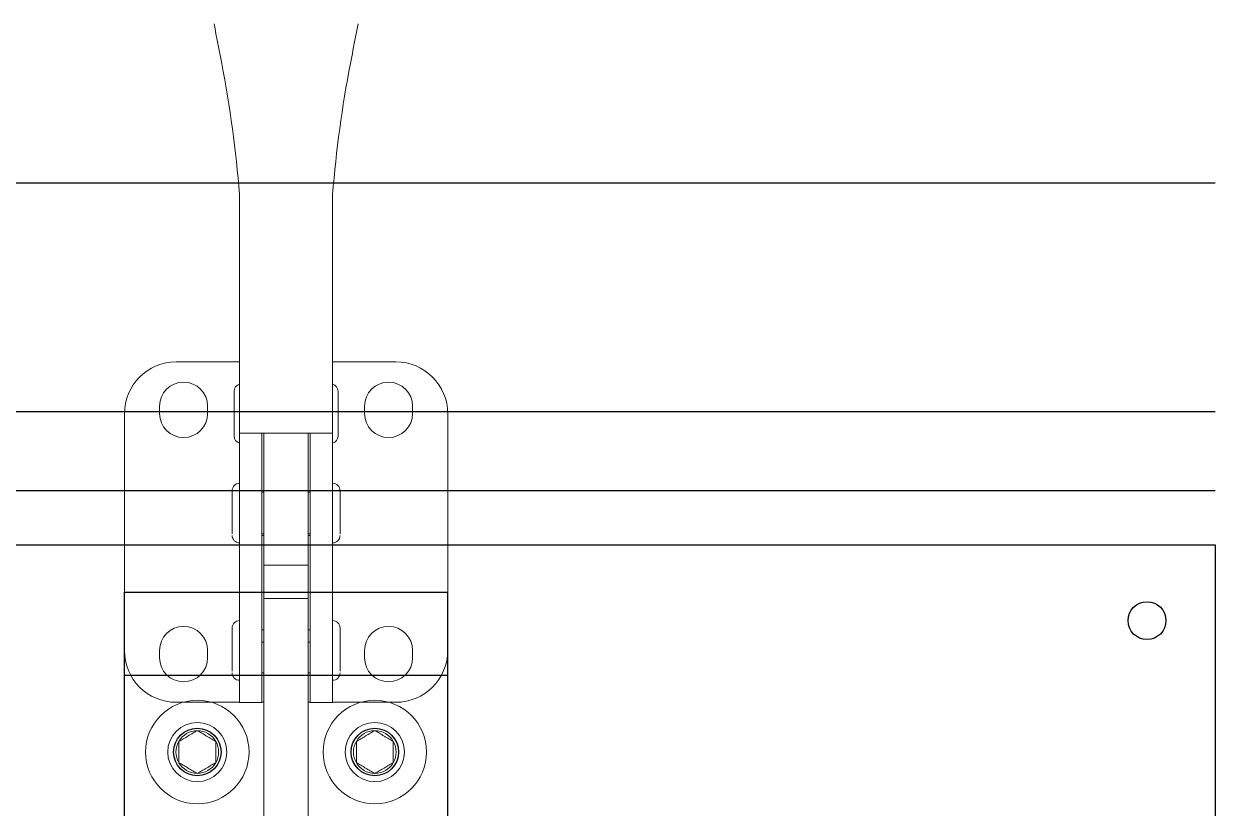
# Model space of a CAD drawing. Header units: inches. Extents: x -1 to 66.5, y -11.9 to 25.2.
# Drawn here: x 36.37 to 41.4, y -4.3 to -0.99 of the extents above; entities that cross this region are included whole.
import ezdxf

# ---------------------------------------------------------------- set-up
doc = ezdxf.new("R2010")
doc.units = ezdxf.units.IN
doc.header["$MEASUREMENT"] = 0
doc.linetypes.add('SLD-Solid', pattern=[0])
for name, color, linetype in [('Clamp', 30, 'Continuous'), ('Fastener', 134, 'Continuous'), ('Panel', 1, 'Continuous')]:
    doc.layers.add(name, color=color, linetype=linetype)

msp = doc.modelspace()

# ---------------------------------------------------------------- linework, layer by layer
at = {"layer": 'Clamp', "linetype": 'Continuous', "lineweight": 0}
for p, q in [((37.2792, -2.7169), (37.2792, -1.7089)), ((37.6722, -1.7089), (37.6722, -2.7169)), ((37.2567, -2.416), (37.0117, -2.416)), ((37.2567, -2.416), (37.2792, -2.416)), ((37.6722, -2.416), (37.6947, -2.416)), ((37.9397, -2.416), (37.6947, -2.416)), ((36.9412, -2.634), (36.9412, -2.603)), ((37.1442, -2.603), (37.1442, -2.634)), ((37.8072, -2.634), (37.8072, -2.603)), ((38.0102, -2.603), (38.0102, -2.634)), ((36.7927, -2.635), (36.7927, -3.635)), ((38.1587, -3.635), (38.1587, -2.635)), ((37.6722, -2.7169), (37.2792, -2.7169)), ((37.2792, -2.7566), (37.2792, -2.7169)), ((37.3732, -2.7566), (37.3732, -2.7169)), ((37.3817, -2.7169), (37.3817, -2.9356)), ((37.5697, -2.7169), (37.5697, -2.9356)), ((37.5782, -2.7566), (37.5782, -2.7169)), ((37.6722, -2.7566), (37.6722, -2.7169)), ((37.2792, -2.7566), (37.2792, -3.6024)), ((37.3732, -3.6024), (37.3732, -2.7566)), ((37.5782, -2.7566), (37.5782, -3.6024)), ((37.6722, -3.6024), (37.6722, -2.7566)), ((37.3732, -2.9669), (37.3817, -2.9669)), ((37.3817, -2.9356), (37.3817, -3.2746)), ((37.5697, -2.9356), (37.5697, -3.2746)), ((37.5697, -2.9669), (37.5782, -2.9669)), ((37.3817, -3.1424), (37.3732, -3.1424)), ((37.3732, -3.1491), (37.3817, -3.1491)), ((37.5782, -3.1424), (37.5697, -3.1424)), ((37.5697, -3.1491), (37.5782, -3.1491)), ((37.3817, -3.2746), (37.5697, -3.2746)), ((37.3817, -3.2746), (37.3817, -3.3327)), ((37.5697, -3.3327), (37.5697, -3.2746)), ((37.3817, -3.3327), (37.3817, -3.416)), ((37.5697, -3.416), (37.5697, -3.3327)), ((37.3817, -3.416), (37.5697, -3.416)), ((37.3817, -3.635), (37.3817, -3.416)), ((37.5697, -3.635), (37.5697, -3.416)), ((37.3732, -3.5472), (37.3817, -3.5472)), ((37.5697, -3.5472), (37.5782, -3.5472)), ((37.2792, -3.6024), (37.2792, -3.855)), ((37.3817, -3.5999), (37.3732, -3.5999)), ((37.3732, -3.855), (37.3732, -3.6024)), ((37.5782, -3.5999), (37.5697, -3.5999)), ((37.5782, -3.6024), (37.5782, -3.855)), ((37.6722, -3.855), (37.6722, -3.6024)), ((36.9412, -3.666), (36.9412, -3.635)), ((37.1442, -3.635), (37.1442, -3.666)), ((37.3817, -4.3645), (37.3817, -3.635)), ((37.5697, -3.635), (37.5697, -4.3645)), ((37.8072, -3.666), (37.8072, -3.635)), ((38.0102, -3.635), (38.0102, -3.666)), ((37.3732, -3.7295), (37.3817, -3.7295)), ((37.5697, -3.7295), (37.5782, -3.7295)), ((37.2567, -3.854), (37.0117, -3.854)), ((37.2792, -3.854), (37.2567, -3.854)), ((37.2792, -3.855), (37.3732, -3.855)), ((37.3817, -3.854), (37.3732, -3.854)), ((37.5782, -3.854), (37.5697, -3.854)), ((37.5782, -3.855), (37.6722, -3.855)), ((37.6947, -3.854), (37.6722, -3.854)), ((37.9397, -3.854), (37.6947, -3.854))]:
    msp.add_line(p, q, dxfattribs=at)
for centre, radius, start, end in [((37.0117, -2.635), 0.219, 90, 180), ((37.9397, -2.635), 0.219, 0, 90), ((37.0427, -2.603), 0.1015, 0, 180), ((37.2877, -2.5405), 0.0315, 105.6568, 180), ((37.6637, -2.5405), 0.0315, 0, 74.3432), ((37.9087, -2.603), 0.1015, 0, 180), ((37.0427, -2.634), 0.1015, 180, 0), ((37.9087, -2.634), 0.1015, 180, 0), ((37.2877, -2.7295), 0.0315, 180, 254.3432), ((37.6637, -2.7295), 0.0315, 285.6568, 0), ((37.2792, -2.9601), 0.0315, 90, 180), ((37.6722, -2.9601), 0.0315, 0, 90), ((37.2792, -3.1491), 0.0315, 180, 270), ((37.6722, -3.1491), 0.0315, 270, 0), ((37.2792, -3.5405), 0.0315, 90, 180), ((37.6722, -3.5405), 0.0315, 0, 90), ((37.0427, -3.635), 0.1015, 0, 180), ((37.9087, -3.635), 0.1015, 0, 180), ((37.0117, -3.635), 0.219, 180, 270), ((37.0427, -3.666), 0.1015, 180, 0), ((37.9087, -3.666), 0.1015, 180, 0), ((37.9397, -3.635), 0.219, 270, 0), ((37.2792, -3.7295), 0.0315, 180, 270), ((37.6722, -3.7295), 0.0315, 270, 0)]:
    msp.add_arc(centre, radius, start, end, dxfattribs=at)
for centre, major_axis, start_param, end_param in [((37.0792, -1.0583), (-1.1624, 6), 4.693004, 4.720841), ((37.8722, -1.0583), (1.1624, 6), 1.562344, 1.590181)]:
    msp.add_ellipse(centre, major_axis=major_axis, ratio=0.017009, start_param=start_param, end_param=end_param, dxfattribs=at)
for points in [[(37.2792, -1.7089), (37.2643, -1.5234), (37.2393, -1.3386), (37.2037, -1.1548)], [(37.7476, -1.1548), (37.7121, -1.3386), (37.6871, -1.5234), (37.6722, -1.7089)]]:
    msp.add_open_spline(points, degree=3, dxfattribs=at)
for points, knots in [([(37.2562, -2.5405), (37.2562, -2.5405), (37.2562, -2.5828), (37.2562, -2.6871), (37.2562, -2.7295), (37.2562, -2.7295)], [0, 0, 0, 0, 0.5, 0.5, 1, 1, 1, 1]), ([(37.6952, -2.7295), (37.6952, -2.7295), (37.6952, -2.6871), (37.6952, -2.5828), (37.6952, -2.5405), (37.6952, -2.5405)], [0, 0, 0, 0, 0.5, 0.5, 1, 1, 1, 1]), ([(37.2477, -3.1424), (37.2477, -3.1342), (37.2477, -3.1192), (37.2477, -3.0806), (37.2477, -3.0582), (37.2477, -3.015), (37.2477, -2.9956), (37.2477, -2.9677), (37.2477, -2.9601), (37.2477, -2.9601)], [0, 0, 0, 0, 0.25, 0.25, 0.5, 0.5, 0.75, 0.75, 1, 1, 1, 1]), ([(37.7037, -2.9601), (37.7037, -2.9601), (37.7037, -2.9677), (37.7037, -2.9956), (37.7037, -3.015), (37.7037, -3.0582), (37.7037, -3.0806), (37.7037, -3.1192), (37.7037, -3.1342), (37.7037, -3.1424)], [0, 0, 0, 0, 0.25, 0.25, 0.5, 0.5, 0.75, 0.75, 1, 1, 1, 1]), ([(37.2477, -3.7227), (37.2477, -3.7146), (37.2477, -3.6995), (37.2477, -3.6609), (37.2477, -3.6385), (37.2477, -3.5954), (37.2477, -3.5759), (37.2477, -3.548), (37.2477, -3.5404), (37.2477, -3.5405)], [0, 0, 0, 0, 0.25, 0.25, 0.5, 0.5, 0.75, 0.75, 1, 1, 1, 1]), ([(37.7037, -3.5405), (37.7037, -3.5404), (37.7037, -3.548), (37.7037, -3.5759), (37.7037, -3.5954), (37.7037, -3.6385), (37.7037, -3.6609), (37.7037, -3.6995), (37.7037, -3.7146), (37.7037, -3.7227)], [0, 0, 0, 0, 0.25, 0.25, 0.5, 0.5, 0.75, 0.75, 1, 1, 1, 1])]:
    msp.add_open_spline(points, degree=3, knots=knots, dxfattribs=at)
at = {"layer": 'Fastener', "color": 5}
for p, q in [((36.7927, -5.1391), (36.7927, -3.389)), ((38.1587, -5.1391), (38.1587, -3.389))]:
    msp.add_line(p, q, dxfattribs=at)
at = {"layer": 'Fastener', "linetype": 'SLD-Solid', "lineweight": 15}
for centre, radius in [((37.1007, -4.0641), 0.2185), ((37.8507, -4.0641), 0.2185), ((37.1007, -4.0641), 0.125), ((37.8507, -4.0641), 0.125)]:
    msp.add_circle(centre, radius, dxfattribs=at)
for centre, start, end in [((37.1007, -4.0641), 90, 150), ((37.1007, -4.0641), 30, 90), ((37.8507, -4.0641), 90, 150), ((37.8507, -4.0641), 30, 90), ((37.1007, -4.0641), 150, 210), ((37.1007, -4.0641), 330, 30), ((37.8507, -4.0641), 150, 210), ((37.8507, -4.0641), 330, 30), ((37.1007, -4.0641), 210, 270), ((37.1007, -4.0641), 270, 330), ((37.8507, -4.0641), 210, 270), ((37.8507, -4.0641), 270, 330)]:
    msp.add_arc(centre, 0.0902, start, end, dxfattribs=at)
for points, knots in [([(37.1007, -3.9739), (37.0946, -3.9774), (37.0883, -3.981), (37.0786, -3.9866), (37.0754, -3.9885), (37.0686, -3.9924), (37.0652, -3.9944), (37.055, -4.0003), (37.0482, -4.0042), (37.035, -4.0118), (37.0287, -4.0154), (37.0226, -4.019)], [0, 0, 0, 0, 0.25, 0.25, 0.375, 0.375, 0.5, 0.5, 0.75, 0.75, 1, 1, 1, 1]), ([(37.1788, -4.019), (37.1727, -4.0155), (37.1665, -4.0119), (37.1568, -4.0063), (37.1535, -4.0044), (37.1468, -4.0005), (37.1433, -3.9985), (37.1331, -3.9926), (37.1264, -3.9887), (37.1132, -3.9811), (37.1068, -3.9774), (37.1007, -3.9739)], [0, 0, 0, 0, 0.25, 0.25, 0.375, 0.375, 0.5, 0.5, 0.75, 0.75, 1, 1, 1, 1]), ([(37.8507, -3.9739), (37.8446, -3.9774), (37.8383, -3.981), (37.8286, -3.9866), (37.8254, -3.9885), (37.8186, -3.9924), (37.8152, -3.9944), (37.805, -4.0003), (37.7982, -4.0042), (37.785, -4.0118), (37.7787, -4.0154), (37.7726, -4.019)], [0, 0, 0, 0, 0.25, 0.25, 0.375, 0.375, 0.5, 0.5, 0.75, 0.75, 1, 1, 1, 1]), ([(37.9288, -4.019), (37.9227, -4.0155), (37.9165, -4.0119), (37.9068, -4.0063), (37.9035, -4.0044), (37.8968, -4.0005), (37.8933, -3.9985), (37.8831, -3.9926), (37.8764, -3.9887), (37.8632, -3.9811), (37.8568, -3.9774), (37.8507, -3.9739)], [0, 0, 0, 0, 0.25, 0.25, 0.375, 0.375, 0.5, 0.5, 0.75, 0.75, 1, 1, 1, 1]), ([(37.0226, -4.1092), (37.0226, -4.1022), (37.0226, -4.0948), (37.0226, -4.0798), (37.0226, -4.072), (37.0226, -4.0561), (37.0226, -4.0484), (37.0226, -4.0333), (37.0226, -4.026), (37.0226, -4.019)], [0, 0, 0, 0, 0.25, 0.25, 0.5, 0.5, 0.75, 0.75, 1, 1, 1, 1]), ([(37.1788, -4.1092), (37.1788, -4.1022), (37.1788, -4.0948), (37.1788, -4.0798), (37.1788, -4.072), (37.1788, -4.0561), (37.1788, -4.0484), (37.1788, -4.0333), (37.1788, -4.026), (37.1788, -4.019)], [0, 0, 0, 0, 0.25, 0.25, 0.5, 0.5, 0.75, 0.75, 1, 1, 1, 1]), ([(37.7726, -4.1092), (37.7726, -4.1022), (37.7726, -4.0948), (37.7726, -4.0798), (37.7726, -4.072), (37.7726, -4.0561), (37.7726, -4.0484), (37.7726, -4.0333), (37.7726, -4.026), (37.7726, -4.019)], [0, 0, 0, 0, 0.25, 0.25, 0.5, 0.5, 0.75, 0.75, 1, 1, 1, 1]), ([(37.9288, -4.1092), (37.9288, -4.1022), (37.9288, -4.0948), (37.9288, -4.0798), (37.9288, -4.072), (37.9288, -4.0561), (37.9288, -4.0484), (37.9288, -4.0333), (37.9288, -4.026), (37.9288, -4.019)], [0, 0, 0, 0, 0.25, 0.25, 0.5, 0.5, 0.75, 0.75, 1, 1, 1, 1]), ([(37.0226, -4.1092), (37.0287, -4.1127), (37.0349, -4.1163), (37.0446, -4.1219), (37.0479, -4.1238), (37.0546, -4.1277), (37.0581, -4.1297), (37.0683, -4.1356), (37.075, -4.1395), (37.0882, -4.1471), (37.0946, -4.1508), (37.1007, -4.1543)], [0, 0, 0, 0, 0.25, 0.25, 0.375, 0.375, 0.5, 0.5, 0.75, 0.75, 1, 1, 1, 1]), ([(37.1007, -4.1543), (37.1068, -4.1508), (37.113, -4.1472), (37.1227, -4.1416), (37.126, -4.1397), (37.1327, -4.1358), (37.1362, -4.1338), (37.1464, -4.1279), (37.1531, -4.124), (37.1664, -4.1164), (37.1727, -4.1127), (37.1788, -4.1092)], [0, 0, 0, 0, 0.25, 0.25, 0.375, 0.375, 0.5, 0.5, 0.75, 0.75, 1, 1, 1, 1]), ([(37.7726, -4.1092), (37.7787, -4.1127), (37.7849, -4.1163), (37.7946, -4.1219), (37.7979, -4.1238), (37.8046, -4.1277), (37.8081, -4.1297), (37.8183, -4.1356), (37.825, -4.1395), (37.8382, -4.1471), (37.8446, -4.1508), (37.8507, -4.1543)], [0, 0, 0, 0, 0.25, 0.25, 0.375, 0.375, 0.5, 0.5, 0.75, 0.75, 1, 1, 1, 1]), ([(37.8507, -4.1543), (37.8568, -4.1508), (37.863, -4.1472), (37.8727, -4.1416), (37.876, -4.1397), (37.8827, -4.1358), (37.8862, -4.1338), (37.8964, -4.1279), (37.9031, -4.124), (37.9164, -4.1164), (37.9227, -4.1127), (37.9288, -4.1092)], [0, 0, 0, 0, 0.25, 0.25, 0.375, 0.375, 0.5, 0.5, 0.75, 0.75, 1, 1, 1, 1])]:
    msp.add_open_spline(points, degree=3, knots=knots, dxfattribs=at)
at = {"layer": 'Panel', "color": 1}
for p, q in [((33.1502, -1.659), (41.4012, -1.659)), ((33.1502, -2.626), (41.4012, -2.626)), ((33.1502, -2.959), (41.4012, -2.959)), ((33.1502, -3.189), (41.4012, -3.189)), ((41.4012, -3.189), (41.4012, -8.939))]:
    msp.add_line(p, q, dxfattribs=at)
at = {"layer": 'Panel', "color": 5}
for p, q in [((36.7927, -3.389), (38.1587, -3.389)), ((36.7927, -3.739), (38.1587, -3.739))]:
    msp.add_line(p, q, dxfattribs=at)
at = {"layer": 'Panel', "color": 1}
msp.add_circle((41.1132, -3.509), 0.08, dxfattribs=at)
at = {"layer": 'Panel'}
for centre in [(37.1007, -4.0641), (37.8507, -4.0641)]:
    msp.add_circle(centre, 0.1005, dxfattribs=at)

doc.saveas('drawing.dxf')
